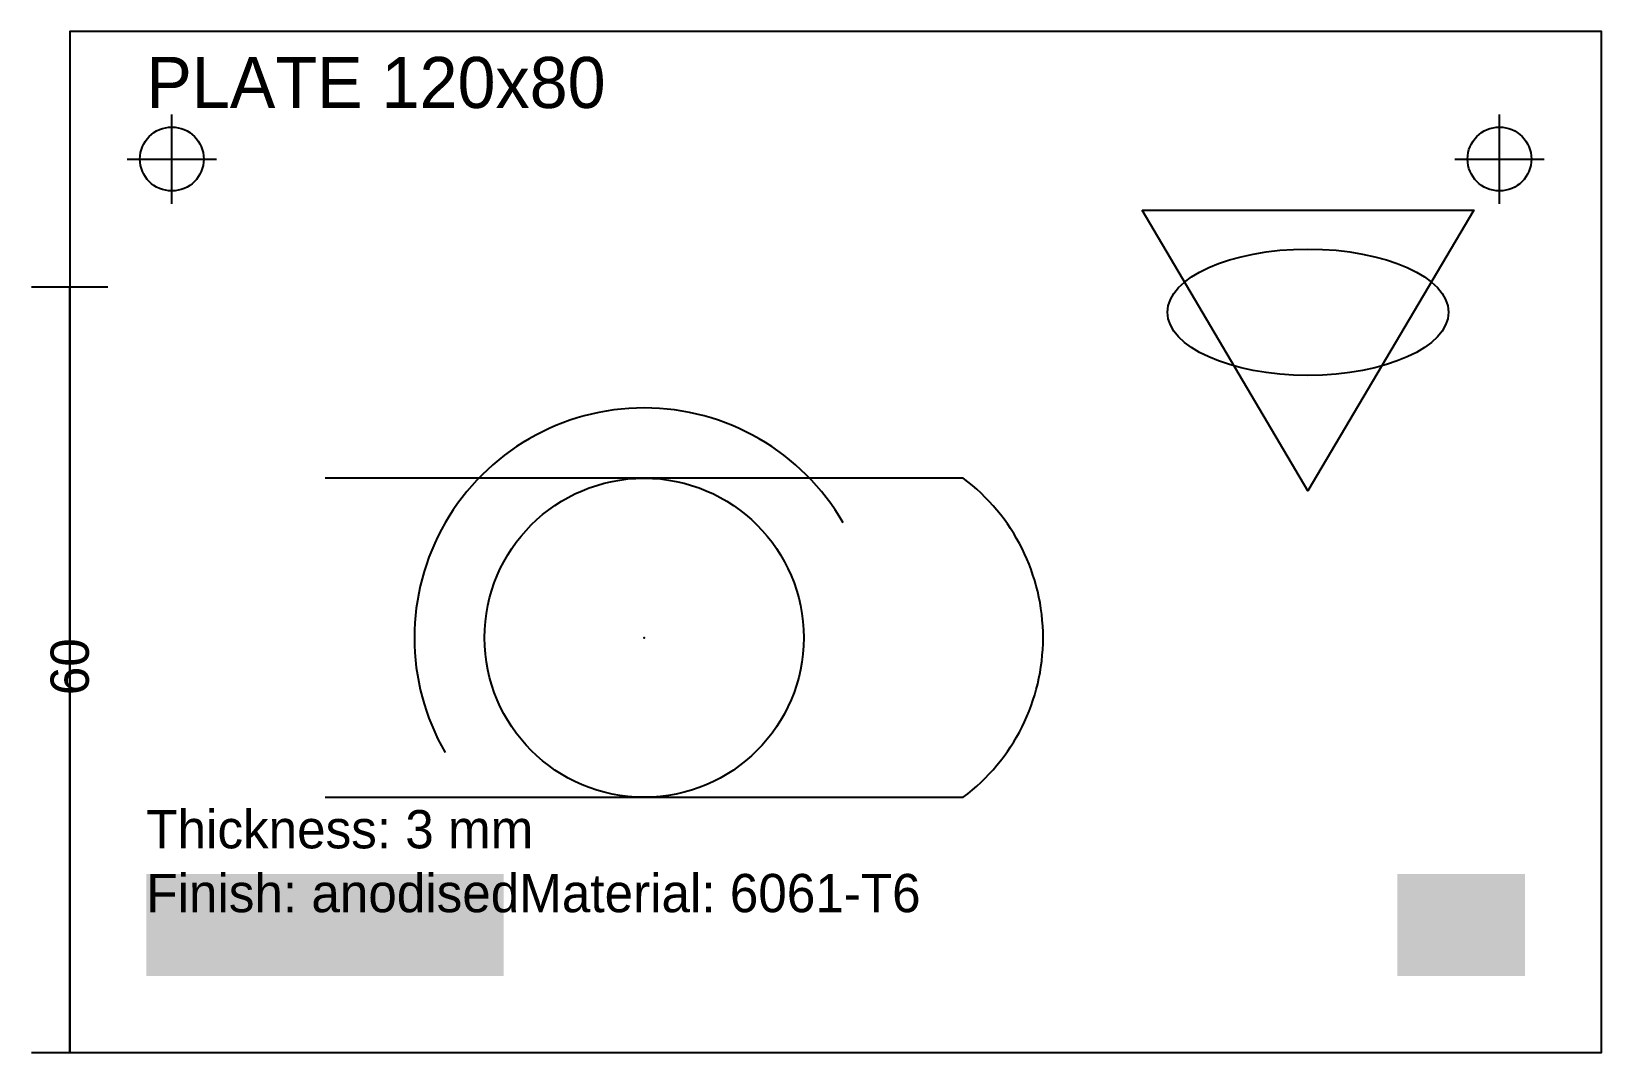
# Model space of a CAD drawing. Extents: x -3 to 120, y 0 to 80.
import ezdxf

# ---------------------------------------------------------------- set-up
doc = ezdxf.new("R2010")
doc.units = 0
for name, color, linetype in [('HIDDEN', 3, 'Continuous'), ('NOTES', 7, 'CONTINUOUS'), ('OUTLINE', 5, 'CONTINUOUS')]:
    doc.layers.add(name, color=color, linetype=linetype)
doc.dimstyles.get("Standard").update_dxf_attribs({"dimtxt": 2.5, "dimasz": 2.5, "dimexe": 1.25, "dimexo": 0.625, "dimtad": 1, "dimcen": 2.5, "dimazin": 3, "dimtfac": 1, "dimtmove": 0, "dimatfit": 3})

# ---------------------------------------------------------------- blocks, each defined once
blk = doc.blocks.new('BOLT')
at = {"layer": 'HIDDEN'}
for p, q in [((0, -3.5), (0, 3.5)), ((-3.5, 0), (3.5, 0))]:
    blk.add_line(p, q, dxfattribs=at)
blk.add_circle((0, 0), 2.5, dxfattribs=at)
blk = doc.blocks.new('DIMV')
at = {"layer": 'NOTES'}
for p, q in [((-3, 60), (3, 60)), ((0, 0), (0, 60)), ((-3, 0), (3, 0))]:
    blk.add_line(p, q, dxfattribs=at)
blk.add_text('60', height=3, rotation=90, dxfattribs=at).set_placement((1.5, 28))

msp = doc.modelspace()

# ---------------------------------------------------------------- hatches: boundary and pattern name
at = {"layer": 'NOTES'}
msp.add_hatch(color=256, dxfattribs=at).paths.add_polyline_path([(6, 6), (34, 6), (34, 14), (6, 14), (6, 6)])

# ---------------------------------------------------------------- linework, layer by layer
at = {"layer": 'HIDDEN'}
msp.add_lwpolyline([(20, 20), (70, 20, 0.5), (70, 45), (20, 45)], format="xyb", dxfattribs=at)
msp.add_point((45, 32.5), dxfattribs=at)
at = {"layer": 'OUTLINE'}
for points in [[(0, 0), (120, 0), (120, 80), (0, 80)], [(84, 66), (110, 66), (97, 44)]]:
    msp.add_lwpolyline(points, close=True, dxfattribs=at)
msp.add_circle((45, 32.5), 12.5, dxfattribs=at)
at = {"layer": 'OUTLINE', "color": 7}
msp.add_arc((45, 32.5), 18, 30, 210, dxfattribs=at)
at = {"layer": 'OUTLINE'}
msp.add_ellipse((97, 58), major_axis=(11, 0), ratio=0.45, dxfattribs=at)
msp.add_solid([(104, 6), (114, 6), (104, 14), (114, 14)], dxfattribs=at)

# ---------------------------------------------------------------- block references
at = {"layer": 'HIDDEN', "row_count": 2, "column_count": 2, "row_spacing": 0, "column_spacing": 104}
msp.add_blockref('BOLT', (8, 70), dxfattribs=at)

# ---------------------------------------------------------------- texts
at = {"layer": 'NOTES'}
msp.add_text('PLATE 120x80', height=4, dxfattribs=at).set_placement((6, 74))
at = {"layer": 'NOTES', "insert": (6, 19), "char_height": 3, "attachment_point": 1}
msp.add_mtext('Thickness: 3 mm  \\PFinish: anodisedMaterial: 6061-T6', dxfattribs=at)

# ---------------------------------------------------------------- dimensions: what is measured, and where the dimension line sits
at = {"layer": 'NOTES'}
dim = msp.add_linear_dim(base=(0, 0), p1=(0, 0), p2=(0, 0), dimstyle='Standard', dxfattribs=at)
dim.commit()
dim.dimension.update_dxf_attribs({"geometry": 'DIMV', "text_midpoint": (0, 0)})

doc.saveas('drawing.dxf')
